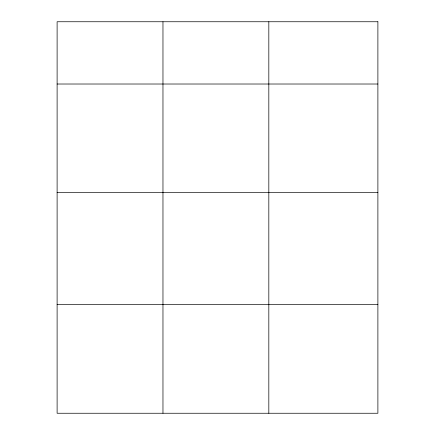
<?xml version="1.0" encoding="UTF-8"?>
<svg xmlns="http://www.w3.org/2000/svg" width="435" height="435" viewBox="0 0 435 435"><rect width="100%" height="100%" fill="white"/><g stroke="black" fill="none" stroke-linecap="round" stroke-linejoin="round"><path stroke-width="0.65" d="M57.11 84.015L377.89 84.015M57.11 192.661L377.89 192.661M57.11 304.603L377.89 304.603M268.825 21.75L268.825 413.25M162.967 21.75L162.967 413.25M377.89 21.75L57.11 21.75L57.11 413.25L377.89 413.25L377.89 21.75"/></g></svg>
